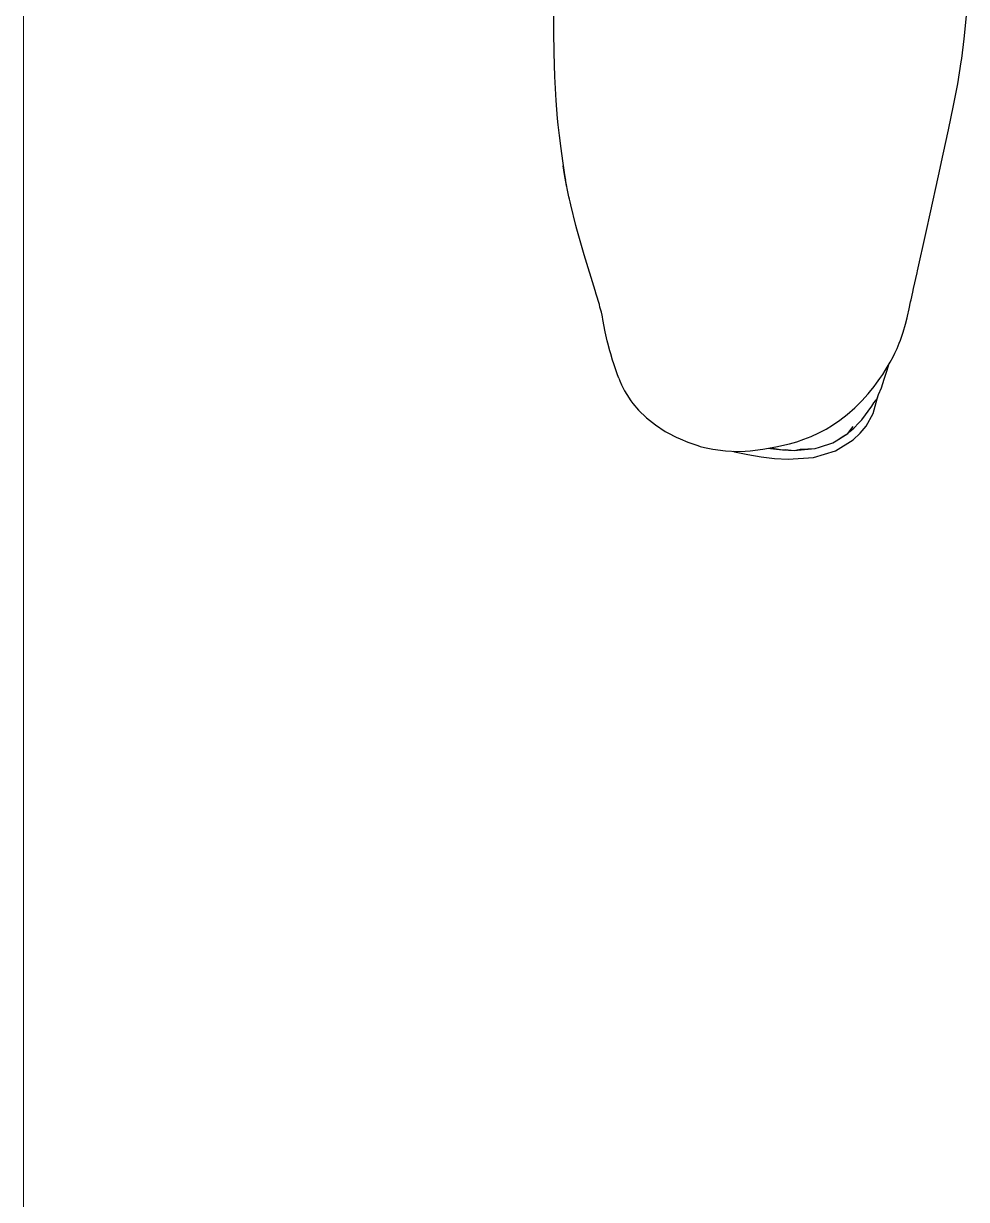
# Model space of a CAD drawing. Header units: millimetres. Extents: x -187347 to 135007, y -6415 to 292048.
# Drawn here: x -38939.9 to -38630.8, y 10053.2 to 10438.5 of the extents above; entities that cross this region are included whole.
import ezdxf

# ---------------------------------------------------------------- set-up
doc = ezdxf.new("R2010")
doc.units = ezdxf.units.MM
doc.header["$LTSCALE"] = 100
doc.linetypes.add('Z_LINE-CNTR', pattern=[17, 12, -2, 1, -2])
doc.layers.get('0').update_dxf_attribs({"lineweight": 18})
doc.layers.add('Layout Cabinplant', color=30, linetype='Continuous')
doc.layers.add('S-GRID', color=7, linetype='Continuous', lineweight=5)

# ---------------------------------------------------------------- blocks, each defined once
blk = doc.blocks.new('CP_Giblet area_New')
at = {"color": 0, "linetype": 'Continuous'}
for p, q in [((-2495.6, -1644.12), (-2502.82, -1646.3)), ((-2487.3, -1643.55), (-2495.6, -1644.12)), ((-2482.91, -1643.79), (-2487.3, -1643.55)), ((-2478.47, -1644.31), (-2482.91, -1643.79)), ((-2474.08, -1645.05), (-2478.47, -1644.31)), ((-2469.77, -1646), (-2474.08, -1645.05)), ((-2502.82, -1646.3), (-2508.65, -1649.88)), ((-2501.99, -1648.88), (-2503.13, -1649.6)), ((-2501.99, -1648.88), (-2503.13, -1649.6)), ((-2497.63, -1647.48), (-2501.99, -1648.88)), ((-2497.63, -1647.48), (-2501.99, -1648.88)), ((-2496.16, -1646.99), (-2497.63, -1647.48)), ((-2496.16, -1646.99), (-2497.63, -1647.48)), ((-2489.28, -1646.39), (-2496.16, -1646.99)), ((-2491.3, -1646.86), (-2496.16, -1646.99)), ((-2489.28, -1646.39), (-2491.3, -1646.86)), ((-2487.81, -1648.6), (-2490.15, -1649.28)), ((-2486.35, -1646.74), (-2489.28, -1646.39)), ((-2485.51, -1646.56), (-2489.28, -1646.39)), ((-2483.3, -1647.55), (-2487.81, -1648.6)), ((-2485.51, -1646.56), (-2486.35, -1646.74)), ((-2482.22, -1647.1), (-2485.51, -1646.56)), ((-2481.55, -1647.03), (-2485.51, -1646.56)), ((-2479.03, -1646.78), (-2483.3, -1647.55)), ((-2481.55, -1647.03), (-2482.22, -1647.1)), ((-2480.98, -1647.13), (-2481.55, -1647.03)), ((-2474.94, -1646.27), (-2479.03, -1646.78)), ((-2473.2, -1646.17), (-2474.94, -1646.27)), ((-2470.89, -1646.08), (-2473.2, -1646.17)), ((-2466.82, -1646.26), (-2470.89, -1646.08)), ((-2469.25, -1646.15), (-2469.77, -1646)), ((-2462.68, -1646.79), (-2466.82, -1646.26)), ((-2459.96, -1647.38), (-2462.68, -1646.79)), ((-2458.52, -1647.75), (-2459.96, -1647.38)), ((-2457.79, -1647.99), (-2458.52, -1647.75)), ((-2454.51, -1649.12), (-2457.79, -1647.99)), ((-2451.92, -1650.22), (-2454.51, -1649.12)), ((-2510.98, -1652.04), (-2512.86, -1654.35)), ((-2508.65, -1649.88), (-2510.98, -1652.04)), ((-2507.56, -1652.61), (-2508.92, -1653.75)), ((-2506.87, -1651.99), (-2508.66, -1654.27)), ((-2506.87, -1651.99), (-2507.56, -1652.61)), ((-2503.13, -1649.6), (-2506.87, -1651.99)), ((-2505.4, -1651.1), (-2506.87, -1651.99)), ((-2503.13, -1649.6), (-2505.4, -1651.1)), ((-2497.35, -1652.13), (-2499.78, -1653.4)), ((-2494.86, -1650.99), (-2497.35, -1652.13)), ((-2492.52, -1650.07), (-2494.86, -1650.99)), ((-2490.15, -1649.28), (-2492.52, -1650.07)), ((-2450.66, -1650.76), (-2451.92, -1650.22)), ((-2447.91, -1652.17), (-2450.66, -1650.76)), ((-2447.07, -1652.65), (-2447.91, -1652.17)), ((-2443.86, -1654.79), (-2447.07, -1652.65)), ((-2512.86, -1654.35), (-2515.15, -1658.48)), ((-2511.5, -1656.42), (-2514.82, -1660.89)), ((-2510.53, -1655.44), (-2511.5, -1656.42)), ((-2508.92, -1653.75), (-2510.53, -1655.44)), ((-2504.3, -1656.31), (-2506.72, -1658.19)), ((-2501.91, -1654.69), (-2504.3, -1656.31)), ((-2499.78, -1653.4), (-2501.91, -1654.69)), ((-2440.92, -1657.09), (-2443.86, -1654.79)), ((-2515.15, -1658.48), (-2516.53, -1663.3)), ((-2509.17, -1660.36), (-2511.44, -1662.63)), ((-2506.72, -1658.19), (-2509.17, -1660.36)), ((-2438.25, -1659.64), (-2440.92, -1657.09)), ((-2436.44, -1661.78), (-2438.25, -1659.64)), ((-2516.53, -1663.3), (-2516.94, -1664.78)), ((-2516.53, -1663.3), (-2516.68, -1664.22)), ((-2515.47, -1662.04), (-2516.53, -1663.3)), ((-2514.82, -1660.89), (-2515.47, -1662.04)), ((-2511.44, -1662.63), (-2513.54, -1664.97)), ((-2435.75, -1662.71), (-2436.44, -1661.78)), ((-2434.49, -1664.7), (-2435.75, -1662.71)), ((-2517.9, -1666.93), (-2518.83, -1669.79)), ((-2516.94, -1664.78), (-2517.9, -1666.93)), ((-2516.28, -1668.41), (-2517.39, -1669.94)), ((-2515.52, -1667.41), (-2516.28, -1668.41)), ((-2514.02, -1665.54), (-2515.52, -1667.41)), ((-2513.54, -1664.97), (-2514.02, -1665.54)), ((-2433.74, -1665.99), (-2434.49, -1664.7)), ((-2433.32, -1666.83), (-2433.74, -1665.99)), ((-2432.77, -1667.88), (-2433.32, -1666.83)), ((-2432.18, -1669.24), (-2432.77, -1667.88)), ((-2518.83, -1669.79), (-2519.81, -1672.7)), ((-2518.35, -1671.34), (-2519.15, -1672.56)), ((-2517.39, -1669.94), (-2518.35, -1671.34)), ((-2431.8, -1670.07), (-2432.18, -1669.24)), ((-2431.8, -1670.07), (-2431.38, -1671.13)), ((-2431.38, -1671.13), (-2430.21, -1674.76)), ((-2520.79, -1675.34), (-2521.72, -1677.08)), ((-2520.17, -1674.25), (-2520.79, -1675.34)), ((-2519.81, -1672.7), (-2520.39, -1674.62)), ((-2519.15, -1672.56), (-2520.17, -1674.25)), ((-2430.21, -1674.76), (-2429.78, -1675.97)), ((-2429.78, -1675.97), (-2429.19, -1678.06)), ((-2523.02, -1679.83), (-2523.77, -1681.59)), ((-2522.34, -1678.32), (-2523.02, -1679.83)), ((-2521.72, -1677.08), (-2522.34, -1678.32)), ((-2429.19, -1678.06), (-2428.88, -1679.06)), ((-2428.88, -1679.06), (-2428.26, -1681.52)), ((-2524.13, -1682.53), (-2525.07, -1685.17)), ((-2523.77, -1681.59), (-2524.13, -1682.53)), ((-2428.26, -1681.52), (-2428.05, -1682.3)), ((-2428.05, -1682.3), (-2427.42, -1685.22)), ((-2525.07, -1685.17), (-2525.82, -1687.79)), ((-2427.42, -1685.22), (-2426.62, -1689.28)), ((-2526.5, -1690.38), (-2527.03, -1692.85)), ((-2526.37, -1689.85), (-2526.5, -1690.38)), ((-2525.82, -1687.79), (-2526.37, -1689.85)), ((-2426.62, -1689.28), (-2426.47, -1690.16)), ((-2426.47, -1690.16), (-2426.38, -1690.71)), ((-2426.38, -1690.71), (-2426.14, -1691.69)), ((-2527.49, -1695.1), (-2527.61, -1695.74)), ((-2527.03, -1692.85), (-2527.49, -1695.1)), ((-2426.14, -1691.69), (-2425.67, -1693.38)), ((-2425.67, -1693.38), (-2425.47, -1694.19)), ((-2425.47, -1694.19), (-2424.42, -1697.65)), ((-2528.17, -1698.25), (-2528.43, -1699.42)), ((-2527.61, -1695.74), (-2528.17, -1698.25)), ((-2424.42, -1697.65), (-2424.09, -1698.79)), ((-2424.09, -1698.79), (-2420.48, -1710.51)), ((-2528.43, -1699.42), (-2529.58, -1704.56)), ((-2529.74, -1705.29), (-2530.37, -1708.16)), ((-2529.58, -1704.56), (-2529.74, -1705.29)), ((-2530.6, -1709.14), (-2531.58, -1713.58)), ((-2530.37, -1708.16), (-2530.6, -1709.14)), ((-2420.48, -1710.51), (-2420.03, -1712.01)), ((-2531.58, -1713.58), (-2532.67, -1718.53)), ((-2420.03, -1712.01), (-2418.09, -1718.88)), ((-2532.67, -1718.53), (-2533.85, -1723.9)), ((-2418.09, -1718.88), (-2417.76, -1720.09)), ((-2417.76, -1720.09), (-2416.08, -1726.91)), ((-2533.85, -1723.9), (-2536.59, -1736.34)), ((-2416.08, -1726.91), (-2415.87, -1727.85)), ((-2415.87, -1727.85), (-2415.65, -1728.78)), ((-2415.65, -1728.78), (-2415.49, -1729.54)), ((-2415.49, -1729.54), (-2414.26, -1735.59)), ((-2414.83, -1732.71), (-2414.38, -1734.98)), ((-2536.59, -1736.34), (-2538.16, -1743.5)), ((-2414.19, -1736.09), (-2414.38, -1734.98)), ((-2414.38, -1734.98), (-2414.26, -1735.59)), ((-2414.26, -1735.59), (-2414.05, -1736.78)), ((-2413.84, -1738.24), (-2414.19, -1736.09)), ((-2414.05, -1736.78), (-2413.58, -1739.65)), ((-2413.36, -1741.29), (-2413.84, -1738.24)), ((-2412.79, -1745.31), (-2413.36, -1741.29)), ((-2538.16, -1743.5), (-2539.9, -1751.45)), ((-2412.24, -1749.59), (-2412.79, -1745.31)), ((-2539.9, -1751.45), (-2541.58, -1759.48)), ((-2411.83, -1753.14), (-2412.24, -1749.59)), ((-2411.64, -1755.16), (-2411.83, -1753.14)), ((-2411.19, -1761.07), (-2411.64, -1755.16)), ((-2541.58, -1759.48), (-2542.92, -1766.56)), ((-2410.77, -1768.93), (-2411.19, -1761.07)), ((-2542.92, -1766.56), (-2544.09, -1773.79)), ((-2410.5, -1776.74), (-2410.77, -1768.93)), ((-2544.23, -1774.84), (-2545.06, -1781.27)), ((-2544.09, -1773.79), (-2544.23, -1774.84)), ((-2410.39, -1783.62), (-2410.5, -1776.74)), ((-2545.06, -1781.27), (-2545.79, -1788.82)), ((-2410.39, -1784.6), (-2410.39, -1783.62)), ((-2410.54, -1794.14), (-2410.39, -1784.6))]:
    blk.add_line(p, q, dxfattribs=at)

msp = doc.modelspace()

# ---------------------------------------------------------------- linework, layer by layer
at = {"layer": 'S-GRID', "color": 152, "linetype": 'Z_LINE-CNTR'}
msp.add_line((-38939.88, 111408.77), (-38939.88, -6038.24), dxfattribs=at)

# ---------------------------------------------------------------- block references
at = {"layer": 'Layout Cabinplant', "rotation": 180}
msp.add_blockref('CP_Giblet area_New', (-41176.61, 8652.23, 0), dxfattribs=at)

doc.saveas('drawing.dxf')
